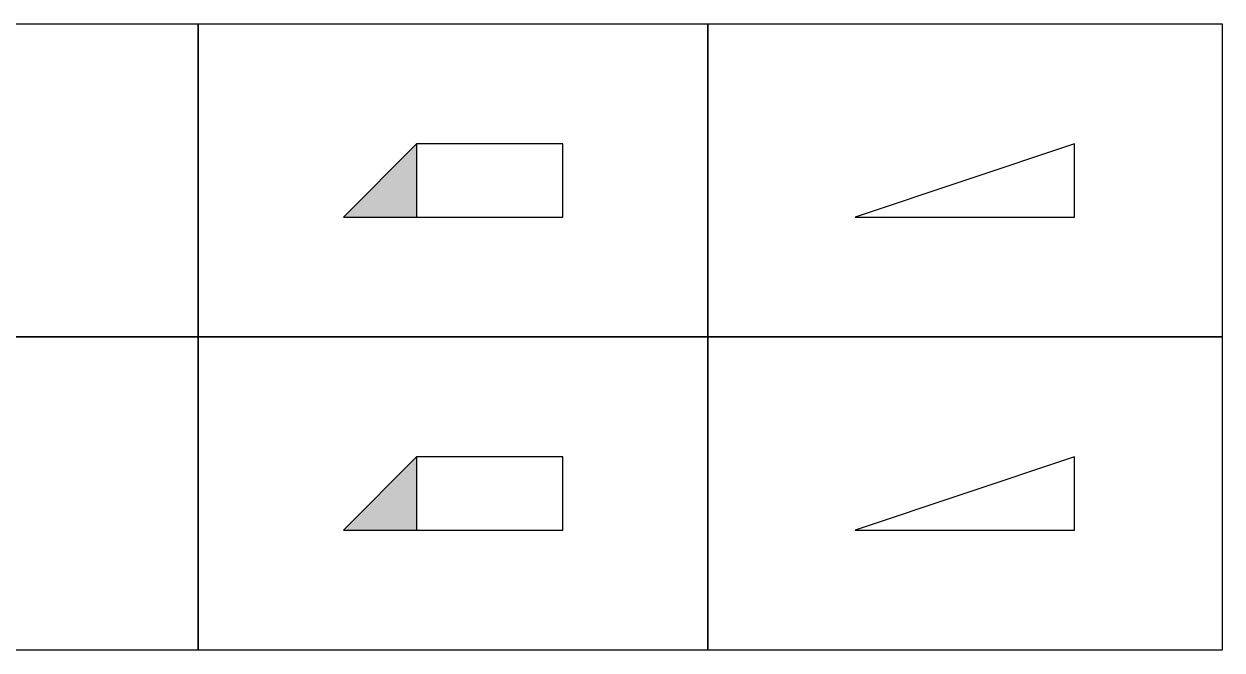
# Model space of a CAD drawing. Header units: millimetres. Extents: x -21000 to 351902, y -261781 to 19312.
# Drawn here: x 60006 to 63283, y -49709 to -47997 of the extents above; entities that cross this region are included whole.
import ezdxf
from ezdxf.enums import TextEntityAlignment as Align

# ---------------------------------------------------------------- set-up
doc = ezdxf.new("R2010")
doc.units = ezdxf.units.MM
doc.header["$MEASUREMENT"] = 0
doc.set_wipeout_variables(frame=1)
for name, color, linetype in [('_АТ-Имя', 7, 'Continuous'), ('_АТ-Спецификация', 7, 'Continuous'), ('_БЛ-Маска', 250, 'Continuous'), ('_БЛ_Заливка', 7, 'Continuous'), ('_КД', 84, 'Continuous')]:
    doc.layers.add(name, color=color, linetype=linetype)
doc.layers.add('_АТ-Примечания', color=250, linetype='Continuous', plot=False)
doc.styles.add('AT-Шрифт', font='ARIALN.TTF', dxfattribs={"height": 250})

# ---------------------------------------------------------------- blocks, each defined once
blk = doc.blocks.new('ЭМ')
at = {"layer": '_АТ-Имя', "ltscale": 100, "style": 'AT-Шрифт'}
blk.add_attdef('NUMBER', text='', height=2, dxfattribs=at).set_placement((-1, 1), align=Align.BOTTOM_CENTER)
at = {"layer": '_АТ-Примечания', "ltscale": 100, "style": 'AT-Шрифт', "flags": 1}
for tag, p in [('ABBREVIATION', (-2, -2.5)), ('COMMENT1', (-2, -2.961)), ('COMMENT2', (-2, -3.421)), ('COMMENT3', (-2, -3.882))]:
    blk.add_attdef(tag, p, '', height=0.25, dxfattribs=at)
at = {"layer": '_АТ-Спецификация', "ltscale": 100, "style": 'AT-Шрифт', "flags": 1}
for tag, p in [('POSITION', (-2, -1.5)), ('POSITION2', (-2, -2))]:
    blk.add_attdef(tag, p, '', height=0.25, dxfattribs=at)
blk.add_wipeout([(-2, -1), (-2, 1), (2, 1), (2, -1)]).dxf.layer = '_БЛ-Маска'
at = {"layer": '_БЛ_Заливка', "ltscale": 100}
blk.add_hatch(color=84, dxfattribs=at).paths.add_polyline_path([(-2, 1), (-4, -1), (-2, -1)])
at = {"ltscale": 100}
for points in [[(-4, -1), (2, -1), (2, 1), (-2, 1), (-4, -1)], [(-2, 1), (-2, -1)]]:
    blk.add_lwpolyline(points, dxfattribs=at)
at = {"layer": '_АТ-Спецификация', "ltscale": 100, "style": 'AT-Шрифт', "flags": 1}
for tag, p in [('NUM', (-2, 1)), ('DESCRIPTION', (-2, 0.5)), ('NAME', (-2, 0)), ('CODE', (-2, -0.5)), ('MADEBY', (-2, -1))]:
    blk.add_attdef(tag, p, '', height=0.25, dxfattribs=at)
blk = doc.blocks.new('ДМ')
at = {"layer": '_АТ-Имя', "ltscale": 100, "style": 'AT-Шрифт'}
blk.add_attdef('NUMBER', text='', height=2, dxfattribs=at).set_placement((-3, 1), align=Align.BOTTOM_LEFT)
at = {"layer": '_АТ-Примечания', "ltscale": 100, "style": 'AT-Шрифт', "flags": 1}
for tag, p in [('ABBREVIATION', (-3, -2.5)), ('COMMENT1', (-3, -2.961)), ('COMMENT2', (-3, -3.421)), ('COMMENT3', (-3, -3.882))]:
    blk.add_attdef(tag, p, '', height=0.25, dxfattribs=at)
at = {"layer": '_АТ-Спецификация', "ltscale": 100, "style": 'AT-Шрифт', "flags": 1}
for tag, p in [('POSITION', (-3, -1.5)), ('POSITION2', (-3, -2))]:
    blk.add_attdef(tag, p, '', height=0.25, dxfattribs=at)
blk.add_wipeout([(-3, -1), (3, 1), (3, -1)]).dxf.layer = '_БЛ-Маска'
at = {"color": 0, "linetype": 'ByBlock', "lineweight": -2, "ltscale": 100}
blk.add_lwpolyline([(-3, -1), (3, -1), (3, 1), (-3, -1), (-3, -1)], dxfattribs=at)
at = {"layer": '_АТ-Спецификация', "ltscale": 100, "style": 'AT-Шрифт', "flags": 1}
for tag, p in [('NUM', (-3, 1)), ('DESCRIPTION', (-3, 0.5)), ('NAME', (-3, 0)), ('CODE', (-3, -0.5)), ('MADEBY', (-3, -1))]:
    blk.add_attdef(tag, p, '', height=0.25, dxfattribs=at)

msp = doc.modelspace()

# ---------------------------------------------------------------- linework, layer by layer
at = {"elevation": -1800}
for points in [[(59083.1, -47996.8), (60483.1, -47996.8), (60483.1, -48852.7), (59083.1, -48852.7)], [(59083.1, -48852.7), (60483.1, -48852.7), (60483.1, -49708.7), (59083.1, -49708.7)]]:
    msp.add_lwpolyline(points, close=True, dxfattribs=at)

# ---------------------------------------------------------------- block references
at = {"layer": '_КД', "xscale": 100, "yscale": 100, "zscale": 0.1}
for name, p in [('ЭМ', (61279.9, -48424.8, -3600)), ('ДМ', (62579.9, -48424.8, -1800))]:
    msp.add_blockref(name, p, dxfattribs=at)

# ---------------------------------------------------------------- next in the draw order: linework, layer by layer
at = {"lineweight": 30, "elevation": -3600}
msp.add_lwpolyline([(44783.1, -47996.8), (63283.1, -47996.8), (63283.1, -49708.7), (44783.1, -49708.7)], close=True, dxfattribs=at)
for points, elevation in [([(60483.1, -47996.8), (61876.7, -47996.8), (61876.7, -48852.7), (60483.1, -48852.7)], -3600), ([(61876.7, -47996.8), (63283.1, -47996.8), (63283.1, -48852.7), (61876.7, -48852.7)], -1800)]:
    msp.add_lwpolyline(points, close=True, dxfattribs=dict(elevation=elevation))

# ---------------------------------------------------------------- next in the draw order: block references
at = {"layer": '_КД', "xscale": 100, "yscale": 100, "zscale": 0.1}
for name, p in [('ЭМ', (61279.9, -49280.7, -3600)), ('ДМ', (62579.9, -49280.7, -1800))]:
    msp.add_blockref(name, p, dxfattribs=at)

# ---------------------------------------------------------------- next in the draw order: linework, layer by layer
for points, elevation in [([(60483.1, -48852.7), (61876.7, -48852.7), (61876.7, -49708.7), (60483.1, -49708.7)], -3600), ([(61876.7, -48852.7), (63283.1, -48852.7), (63283.1, -49708.7), (61876.7, -49708.7)], -1800)]:
    msp.add_lwpolyline(points, close=True, dxfattribs=dict(elevation=elevation))

doc.saveas('drawing.dxf')
